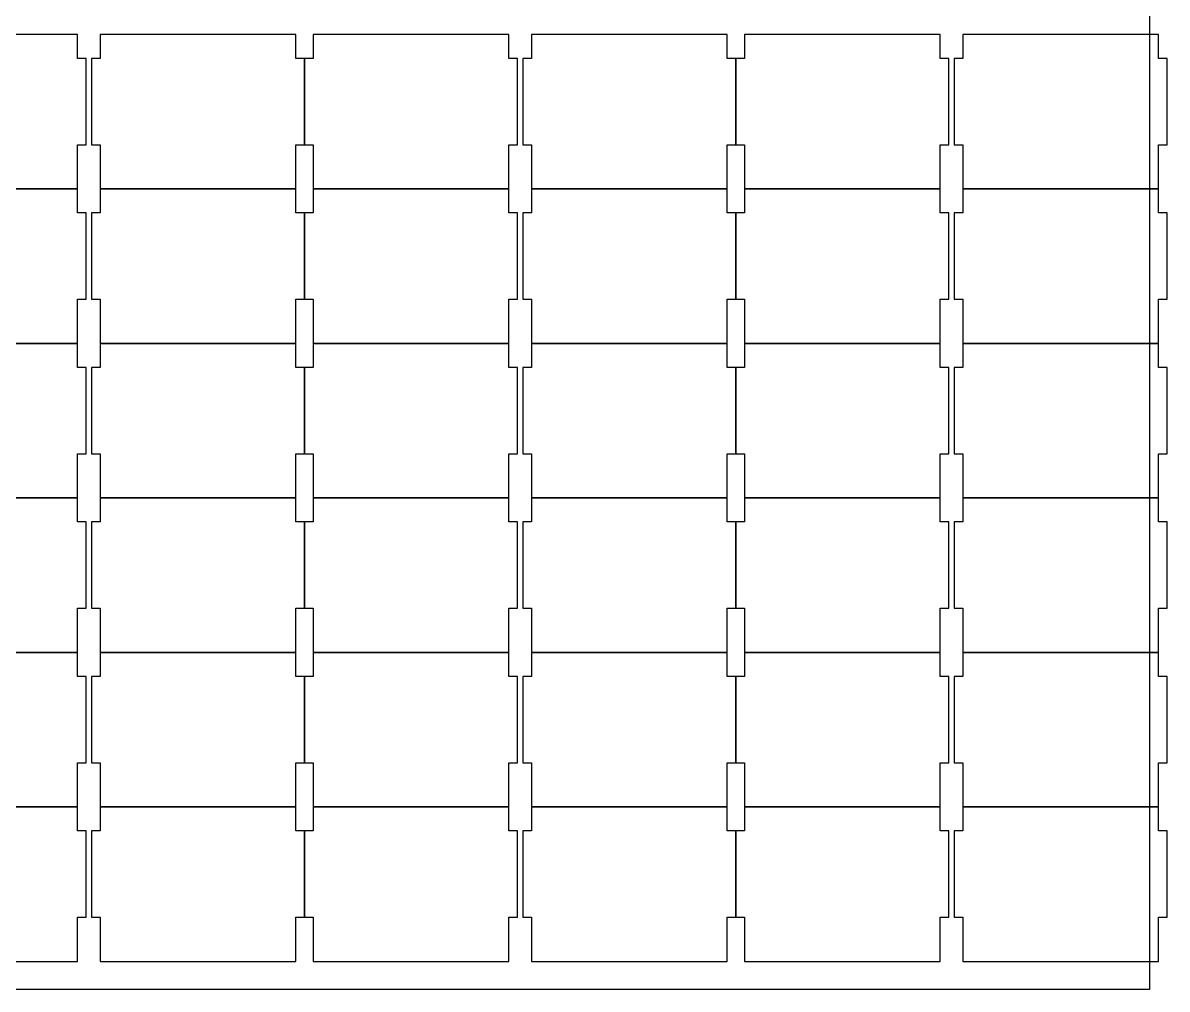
# Model space of a CAD drawing. Extents: x -14 to 2177, y -971 to 618.
# Drawn here: x 803.3 to 1200.8, y -132.5 to 203.2 of the extents above; entities that cross this region are included whole.
import ezdxf

# ---------------------------------------------------------------- set-up
doc = ezdxf.new("R2010")
doc.units = 0

msp = doc.modelspace()

# ---------------------------------------------------------------- linework, layer by layer
at = {"layer": 'Layer 1'}
for p, q in [((1194.8, -132.452), (1194.8, 617.548)), ((822.239, 199.177), (754.239, 199.177)), ((822.239, 190.842), (822.239, 199.177)), ((898.086, 199.177), (830.086, 199.177)), ((830.086, 199.177), (830.086, 190.842)), ((898.086, 190.842), (898.086, 199.177)), ((972.086, 199.177), (904.086, 199.177)), ((904.086, 199.177), (904.086, 190.842)), ((972.086, 190.842), (972.086, 199.177)), ((1047.93, 199.177), (979.933, 199.177)), ((979.933, 199.177), (979.933, 190.842)), ((1047.93, 190.842), (1047.93, 199.177)), ((1121.93, 199.177), (1053.93, 199.177)), ((1053.93, 199.177), (1053.93, 190.842)), ((1121.93, 190.842), (1121.93, 199.177)), ((1197.78, 199.177), (1129.78, 199.177)), ((1129.78, 199.177), (1129.78, 190.842)), ((1197.78, 190.842), (1197.78, 199.177)), ((825.239, 190.842), (822.239, 190.842)), ((825.239, 160.842), (825.239, 190.842)), ((830.086, 190.842), (827.086, 190.842)), ((827.086, 190.842), (827.086, 160.842)), ((901.086, 190.842), (898.086, 190.842)), ((901.086, 160.842), (901.086, 190.842)), ((904.086, 190.842), (901.086, 190.842)), ((901.086, 190.842), (901.086, 160.842)), ((975.086, 190.842), (972.086, 190.842)), ((975.086, 160.842), (975.086, 190.842)), ((979.933, 190.842), (976.933, 190.842)), ((976.933, 190.842), (976.933, 160.842)), ((1050.93, 190.842), (1047.93, 190.842)), ((1050.93, 160.842), (1050.93, 190.842)), ((1053.93, 190.842), (1050.93, 190.842)), ((1050.93, 190.842), (1050.93, 160.842)), ((1124.93, 190.842), (1121.93, 190.842)), ((1124.93, 160.842), (1124.93, 190.842)), ((1129.78, 190.842), (1126.78, 190.842)), ((1126.78, 190.842), (1126.78, 160.842)), ((1200.78, 190.842), (1197.78, 190.842)), ((1200.78, 160.842), (1200.78, 190.842)), ((822.239, 145.507), (822.239, 160.842)), ((822.239, 160.842), (825.239, 160.842)), ((827.086, 160.842), (830.086, 160.842)), ((830.086, 160.842), (830.086, 145.507)), ((898.086, 145.507), (898.086, 160.842)), ((898.086, 160.842), (901.086, 160.842)), ((901.086, 160.842), (904.086, 160.842)), ((904.086, 160.842), (904.086, 145.507)), ((972.086, 145.507), (972.086, 160.842)), ((972.086, 160.842), (975.086, 160.842)), ((976.933, 160.842), (979.933, 160.842)), ((979.933, 160.842), (979.933, 145.507)), ((1047.93, 145.507), (1047.93, 160.842)), ((1047.93, 160.842), (1050.93, 160.842)), ((1050.93, 160.842), (1053.93, 160.842)), ((1053.93, 160.842), (1053.93, 145.507)), ((1121.93, 145.507), (1121.93, 160.842)), ((1121.93, 160.842), (1124.93, 160.842)), ((1126.78, 160.842), (1129.78, 160.842)), ((1129.78, 160.842), (1129.78, 145.507)), ((1197.78, 145.507), (1197.78, 160.842)), ((1197.78, 160.842), (1200.78, 160.842)), ((754.239, 145.507), (822.239, 145.507)), ((822.239, 145.507), (754.239, 145.507)), ((822.239, 137.172), (822.239, 145.507)), ((830.086, 145.507), (898.086, 145.507)), ((898.086, 145.507), (830.086, 145.507)), ((830.086, 145.507), (830.086, 137.172)), ((898.086, 137.172), (898.086, 145.507)), ((904.086, 145.507), (972.086, 145.507)), ((972.086, 145.507), (904.086, 145.507)), ((904.086, 145.507), (904.086, 137.172)), ((972.086, 137.172), (972.086, 145.507)), ((979.933, 145.507), (1047.93, 145.507)), ((1047.93, 145.507), (979.933, 145.507)), ((979.933, 145.507), (979.933, 137.172)), ((1047.93, 137.172), (1047.93, 145.507)), ((1053.93, 145.507), (1121.93, 145.507)), ((1121.93, 145.507), (1053.93, 145.507)), ((1053.93, 145.507), (1053.93, 137.172)), ((1121.93, 137.172), (1121.93, 145.507)), ((1129.78, 145.507), (1197.78, 145.507)), ((1197.78, 145.507), (1129.78, 145.507)), ((1129.78, 145.507), (1129.78, 137.172)), ((1197.78, 137.172), (1197.78, 145.507)), ((825.239, 137.172), (822.239, 137.172)), ((825.239, 107.172), (825.239, 137.172)), ((830.086, 137.172), (827.086, 137.172)), ((827.086, 137.172), (827.086, 107.172)), ((901.086, 137.172), (898.086, 137.172)), ((901.086, 107.172), (901.086, 137.172)), ((904.086, 137.172), (901.086, 137.172)), ((901.086, 137.172), (901.086, 107.172)), ((975.086, 137.172), (972.086, 137.172)), ((975.086, 107.172), (975.086, 137.172)), ((979.933, 137.172), (976.933, 137.172)), ((976.933, 137.172), (976.933, 107.172)), ((1050.93, 137.172), (1047.93, 137.172)), ((1050.93, 107.172), (1050.93, 137.172)), ((1053.93, 137.172), (1050.93, 137.172)), ((1050.93, 137.172), (1050.93, 107.172)), ((1124.93, 137.172), (1121.93, 137.172)), ((1124.93, 107.172), (1124.93, 137.172)), ((1129.78, 137.172), (1126.78, 137.172)), ((1126.78, 137.172), (1126.78, 107.172)), ((1200.78, 137.172), (1197.78, 137.172)), ((1200.78, 107.172), (1200.78, 137.172)), ((822.239, 91.8371), (822.239, 107.172)), ((822.239, 107.172), (825.239, 107.172)), ((827.086, 107.172), (830.086, 107.172)), ((830.086, 107.172), (830.086, 91.8371)), ((898.086, 91.8371), (898.086, 107.172)), ((898.086, 107.172), (901.086, 107.172)), ((901.086, 107.172), (904.086, 107.172)), ((904.086, 107.172), (904.086, 91.8371)), ((972.086, 91.8371), (972.086, 107.172)), ((972.086, 107.172), (975.086, 107.172)), ((976.933, 107.172), (979.933, 107.172)), ((979.933, 107.172), (979.933, 91.8371)), ((1047.93, 91.8371), (1047.93, 107.172)), ((1047.93, 107.172), (1050.93, 107.172)), ((1050.93, 107.172), (1053.93, 107.172)), ((1053.93, 107.172), (1053.93, 91.8371)), ((1121.93, 91.8371), (1121.93, 107.172)), ((1121.93, 107.172), (1124.93, 107.172)), ((1126.78, 107.172), (1129.78, 107.172)), ((1129.78, 107.172), (1129.78, 91.8371)), ((1197.78, 91.8371), (1197.78, 107.172)), ((1197.78, 107.172), (1200.78, 107.172)), ((754.239, 91.8371), (822.239, 91.8371)), ((822.239, 91.8371), (754.239, 91.8371)), ((822.239, 83.5021), (822.239, 91.8371)), ((830.086, 91.8371), (898.086, 91.8371)), ((898.086, 91.8371), (830.086, 91.8371)), ((830.086, 91.8371), (830.086, 83.5021)), ((898.086, 83.5021), (898.086, 91.8371)), ((904.086, 91.8371), (972.086, 91.8371)), ((972.086, 91.8371), (904.086, 91.8371)), ((904.086, 91.8371), (904.086, 83.5021)), ((972.086, 83.5021), (972.086, 91.8371)), ((979.933, 91.8371), (1047.93, 91.8371)), ((1047.93, 91.8371), (979.933, 91.8371)), ((979.933, 91.8371), (979.933, 83.5021)), ((1047.93, 83.5021), (1047.93, 91.8371)), ((1053.93, 91.8371), (1121.93, 91.8371)), ((1121.93, 91.8371), (1053.93, 91.8371)), ((1053.93, 91.8371), (1053.93, 83.5021)), ((1121.93, 83.5021), (1121.93, 91.8371)), ((1129.78, 91.8371), (1197.78, 91.8371)), ((1197.78, 91.8371), (1129.78, 91.8371)), ((1129.78, 91.8371), (1129.78, 83.5021)), ((1197.78, 83.5021), (1197.78, 91.8371)), ((825.239, 83.5021), (822.239, 83.5021)), ((825.239, 53.5021), (825.239, 83.5021)), ((830.086, 83.5021), (827.086, 83.5021)), ((827.086, 83.5021), (827.086, 53.5021)), ((901.086, 83.5021), (898.086, 83.5021)), ((901.086, 53.5021), (901.086, 83.5021)), ((904.086, 83.5021), (901.086, 83.5021)), ((901.086, 83.5021), (901.086, 53.5021)), ((975.086, 83.5021), (972.086, 83.5021)), ((975.086, 53.5021), (975.086, 83.5021)), ((979.933, 83.5021), (976.933, 83.5021)), ((976.933, 83.5021), (976.933, 53.5021)), ((1050.93, 83.5021), (1047.93, 83.5021)), ((1050.93, 53.5021), (1050.93, 83.5021)), ((1053.93, 83.5021), (1050.93, 83.5021)), ((1050.93, 83.5021), (1050.93, 53.5021)), ((1124.93, 83.5021), (1121.93, 83.5021)), ((1124.93, 53.5021), (1124.93, 83.5021)), ((1129.78, 83.5021), (1126.78, 83.5021)), ((1126.78, 83.5021), (1126.78, 53.5021)), ((1200.78, 83.5021), (1197.78, 83.5021)), ((1200.78, 53.5021), (1200.78, 83.5021)), ((822.239, 38.1671), (822.239, 53.5021)), ((822.239, 53.5021), (825.239, 53.5021)), ((827.086, 53.5021), (830.086, 53.5021)), ((830.086, 53.5021), (830.086, 38.1671)), ((898.086, 38.1671), (898.086, 53.5021)), ((898.086, 53.5021), (901.086, 53.5021)), ((901.086, 53.5021), (904.086, 53.5021)), ((904.086, 53.5021), (904.086, 38.1671)), ((972.086, 38.1671), (972.086, 53.5021)), ((972.086, 53.5021), (975.086, 53.5021)), ((976.933, 53.5021), (979.933, 53.5021)), ((979.933, 53.5021), (979.933, 38.1671)), ((1047.93, 38.1671), (1047.93, 53.5021)), ((1047.93, 53.5021), (1050.93, 53.5021)), ((1050.93, 53.5021), (1053.93, 53.5021)), ((1053.93, 53.5021), (1053.93, 38.1671)), ((1121.93, 38.1671), (1121.93, 53.5021)), ((1121.93, 53.5021), (1124.93, 53.5021)), ((1126.78, 53.5021), (1129.78, 53.5021)), ((1129.78, 53.5021), (1129.78, 38.1671)), ((1197.78, 38.1671), (1197.78, 53.5021)), ((1197.78, 53.5021), (1200.78, 53.5021)), ((754.239, 38.1671), (822.239, 38.1671)), ((822.239, 38.1671), (754.239, 38.1671)), ((822.239, 29.832), (822.239, 38.1671)), ((830.086, 38.1671), (898.086, 38.1671)), ((898.086, 38.1671), (830.086, 38.1671)), ((830.086, 38.1671), (830.086, 29.832)), ((898.086, 29.832), (898.086, 38.1671)), ((904.086, 38.1671), (972.086, 38.1671)), ((972.086, 38.1671), (904.086, 38.1671)), ((904.086, 38.1671), (904.086, 29.832)), ((972.086, 29.832), (972.086, 38.1671)), ((979.933, 38.1671), (1047.93, 38.1671)), ((1047.93, 38.1671), (979.933, 38.1671)), ((979.933, 38.1671), (979.933, 29.832)), ((1047.93, 29.832), (1047.93, 38.1671)), ((1053.93, 38.1671), (1121.93, 38.1671)), ((1121.93, 38.1671), (1053.93, 38.1671)), ((1053.93, 38.1671), (1053.93, 29.832)), ((1121.93, 29.832), (1121.93, 38.1671)), ((1129.78, 38.1671), (1197.78, 38.1671)), ((1197.78, 38.1671), (1129.78, 38.1671)), ((1129.78, 38.1671), (1129.78, 29.832)), ((1197.78, 29.832), (1197.78, 38.1671)), ((825.239, 29.832), (822.239, 29.832)), ((825.239, -0.167982), (825.239, 29.832)), ((830.086, 29.832), (827.086, 29.832)), ((827.086, 29.832), (827.086, -0.167982)), ((901.086, 29.832), (898.086, 29.832)), ((901.086, -0.167982), (901.086, 29.832)), ((904.086, 29.832), (901.086, 29.832)), ((901.086, 29.832), (901.086, -0.167982)), ((975.086, 29.832), (972.086, 29.832)), ((975.086, -0.167982), (975.086, 29.832)), ((979.933, 29.832), (976.933, 29.832)), ((976.933, 29.832), (976.933, -0.167982)), ((1050.93, 29.832), (1047.93, 29.832)), ((1050.93, -0.167982), (1050.93, 29.832)), ((1053.93, 29.832), (1050.93, 29.832)), ((1050.93, 29.832), (1050.93, -0.167982)), ((1124.93, 29.832), (1121.93, 29.832)), ((1124.93, -0.167982), (1124.93, 29.832)), ((1129.78, 29.832), (1126.78, 29.832)), ((1126.78, 29.832), (1126.78, -0.167982)), ((1200.78, 29.832), (1197.78, 29.832)), ((1200.78, -0.167982), (1200.78, 29.832)), ((822.239, -15.503), (822.239, -0.167982)), ((822.239, -0.167982), (825.239, -0.167982)), ((827.086, -0.167982), (830.086, -0.167982)), ((830.086, -0.167982), (830.086, -15.503)), ((898.086, -15.503), (898.086, -0.167982)), ((898.086, -0.167982), (901.086, -0.167982)), ((901.086, -0.167982), (904.086, -0.167982)), ((904.086, -0.167982), (904.086, -15.503)), ((972.086, -15.503), (972.086, -0.167982)), ((972.086, -0.167982), (975.086, -0.167982)), ((976.933, -0.167982), (979.933, -0.167982)), ((979.933, -0.167982), (979.933, -15.503)), ((1047.93, -15.503), (1047.93, -0.167982)), ((1047.93, -0.167982), (1050.93, -0.167982)), ((1050.93, -0.167982), (1053.93, -0.167982)), ((1053.93, -0.167982), (1053.93, -15.503)), ((1121.93, -15.503), (1121.93, -0.167982)), ((1121.93, -0.167982), (1124.93, -0.167982)), ((1126.78, -0.167982), (1129.78, -0.167982)), ((1129.78, -0.167982), (1129.78, -15.503)), ((1197.78, -15.503), (1197.78, -0.167982)), ((1197.78, -0.167982), (1200.78, -0.167982)), ((754.239, -15.503), (822.239, -15.503)), ((822.239, -15.503), (754.239, -15.503)), ((822.239, -23.838), (822.239, -15.503)), ((830.086, -15.503), (898.086, -15.503)), ((898.086, -15.503), (830.086, -15.503)), ((830.086, -15.503), (830.086, -23.838)), ((898.086, -23.838), (898.086, -15.503)), ((904.086, -15.503), (972.086, -15.503)), ((972.086, -15.503), (904.086, -15.503)), ((904.086, -15.503), (904.086, -23.838)), ((972.086, -23.838), (972.086, -15.503)), ((979.933, -15.503), (1047.93, -15.503)), ((1047.93, -15.503), (979.933, -15.503)), ((979.933, -15.503), (979.933, -23.838)), ((1047.93, -23.838), (1047.93, -15.503)), ((1053.93, -15.503), (1121.93, -15.503)), ((1121.93, -15.503), (1053.93, -15.503)), ((1053.93, -15.503), (1053.93, -23.838)), ((1121.93, -23.838), (1121.93, -15.503)), ((1129.78, -15.503), (1197.78, -15.503)), ((1197.78, -15.503), (1129.78, -15.503)), ((1129.78, -15.503), (1129.78, -23.838)), ((1197.78, -23.838), (1197.78, -15.503)), ((825.239, -23.838), (822.239, -23.838)), ((825.239, -53.838), (825.239, -23.838)), ((830.086, -23.838), (827.086, -23.838)), ((827.086, -23.838), (827.086, -53.838)), ((901.086, -23.838), (898.086, -23.838)), ((901.086, -53.838), (901.086, -23.838)), ((904.086, -23.838), (901.086, -23.838)), ((901.086, -23.838), (901.086, -53.838)), ((975.086, -23.838), (972.086, -23.838)), ((975.086, -53.838), (975.086, -23.838)), ((979.933, -23.838), (976.933, -23.838)), ((976.933, -23.838), (976.933, -53.838)), ((1050.93, -23.838), (1047.93, -23.838)), ((1050.93, -53.838), (1050.93, -23.838)), ((1053.93, -23.838), (1050.93, -23.838)), ((1050.93, -23.838), (1050.93, -53.838)), ((1124.93, -23.838), (1121.93, -23.838)), ((1124.93, -53.838), (1124.93, -23.838)), ((1129.78, -23.838), (1126.78, -23.838)), ((1126.78, -23.838), (1126.78, -53.838)), ((1200.78, -23.838), (1197.78, -23.838)), ((1200.78, -53.838), (1200.78, -23.838)), ((822.239, -69.173), (822.239, -53.838)), ((822.239, -53.838), (825.239, -53.838)), ((827.086, -53.838), (830.086, -53.838)), ((830.086, -53.838), (830.086, -69.173)), ((898.086, -69.173), (898.086, -53.838)), ((898.086, -53.838), (901.086, -53.838)), ((901.086, -53.838), (904.086, -53.838)), ((904.086, -53.838), (904.086, -69.173)), ((972.086, -69.173), (972.086, -53.838)), ((972.086, -53.838), (975.086, -53.838)), ((976.933, -53.838), (979.933, -53.838)), ((979.933, -53.838), (979.933, -69.173)), ((1047.93, -69.173), (1047.93, -53.838)), ((1047.93, -53.838), (1050.93, -53.838)), ((1050.93, -53.838), (1053.93, -53.838)), ((1053.93, -53.838), (1053.93, -69.173)), ((1121.93, -69.173), (1121.93, -53.838)), ((1121.93, -53.838), (1124.93, -53.838)), ((1126.78, -53.838), (1129.78, -53.838)), ((1129.78, -53.838), (1129.78, -69.173)), ((1197.78, -69.173), (1197.78, -53.838)), ((1197.78, -53.838), (1200.78, -53.838)), ((754.239, -69.173), (822.239, -69.173)), ((822.239, -69.173), (754.239, -69.173)), ((822.239, -77.508), (822.239, -69.173)), ((830.086, -69.173), (898.086, -69.173)), ((898.086, -69.173), (830.086, -69.173)), ((830.086, -69.173), (830.086, -77.508)), ((898.086, -77.508), (898.086, -69.173)), ((904.086, -69.173), (972.086, -69.173)), ((972.086, -69.173), (904.086, -69.173)), ((904.086, -69.173), (904.086, -77.508)), ((972.086, -77.508), (972.086, -69.173)), ((979.933, -69.173), (1047.93, -69.173)), ((1047.93, -69.173), (979.933, -69.173)), ((979.933, -69.173), (979.933, -77.508)), ((1047.93, -77.508), (1047.93, -69.173)), ((1053.93, -69.173), (1121.93, -69.173)), ((1121.93, -69.173), (1053.93, -69.173)), ((1053.93, -69.173), (1053.93, -77.508)), ((1121.93, -77.508), (1121.93, -69.173)), ((1129.78, -69.173), (1197.78, -69.173)), ((1197.78, -69.173), (1129.78, -69.173)), ((1129.78, -69.173), (1129.78, -77.508)), ((1197.78, -77.508), (1197.78, -69.173)), ((825.239, -77.508), (822.239, -77.508)), ((825.239, -107.508), (825.239, -77.508)), ((830.086, -77.508), (827.086, -77.508)), ((827.086, -77.508), (827.086, -107.508)), ((901.086, -77.508), (898.086, -77.508)), ((901.086, -107.508), (901.086, -77.508)), ((904.086, -77.508), (901.086, -77.508)), ((901.086, -77.508), (901.086, -107.508)), ((975.086, -77.508), (972.086, -77.508)), ((975.086, -107.508), (975.086, -77.508)), ((979.933, -77.508), (976.933, -77.508)), ((976.933, -77.508), (976.933, -107.508)), ((1050.93, -77.508), (1047.93, -77.508)), ((1050.93, -107.508), (1050.93, -77.508)), ((1053.93, -77.508), (1050.93, -77.508)), ((1050.93, -77.508), (1050.93, -107.508)), ((1124.93, -77.508), (1121.93, -77.508)), ((1124.93, -107.508), (1124.93, -77.508)), ((1129.78, -77.508), (1126.78, -77.508)), ((1126.78, -77.508), (1126.78, -107.508)), ((1200.78, -77.508), (1197.78, -77.508)), ((1200.78, -107.508), (1200.78, -77.508)), ((822.239, -122.843), (822.239, -107.508)), ((822.239, -107.508), (825.239, -107.508)), ((827.086, -107.508), (830.086, -107.508)), ((830.086, -107.508), (830.086, -122.843)), ((898.086, -122.843), (898.086, -107.508)), ((898.086, -107.508), (901.086, -107.508)), ((901.086, -107.508), (904.086, -107.508)), ((904.086, -107.508), (904.086, -122.843)), ((972.086, -122.843), (972.086, -107.508)), ((972.086, -107.508), (975.086, -107.508)), ((976.933, -107.508), (979.933, -107.508)), ((979.933, -107.508), (979.933, -122.843)), ((1047.93, -122.843), (1047.93, -107.508)), ((1047.93, -107.508), (1050.93, -107.508)), ((1050.93, -107.508), (1053.93, -107.508)), ((1053.93, -107.508), (1053.93, -122.843)), ((1121.93, -122.843), (1121.93, -107.508)), ((1121.93, -107.508), (1124.93, -107.508)), ((1126.78, -107.508), (1129.78, -107.508)), ((1129.78, -107.508), (1129.78, -122.843)), ((1197.78, -122.843), (1197.78, -107.508)), ((1197.78, -107.508), (1200.78, -107.508)), ((754.239, -122.843), (822.239, -122.843)), ((830.086, -122.843), (898.086, -122.843)), ((904.086, -122.843), (972.086, -122.843)), ((979.933, -122.843), (1047.93, -122.843)), ((1053.93, -122.843), (1121.93, -122.843)), ((1129.78, -122.843), (1197.78, -122.843)), ((444.801, -132.452), (1194.8, -132.452))]:
    msp.add_line(p, q, dxfattribs=at)

doc.saveas('drawing.dxf')
